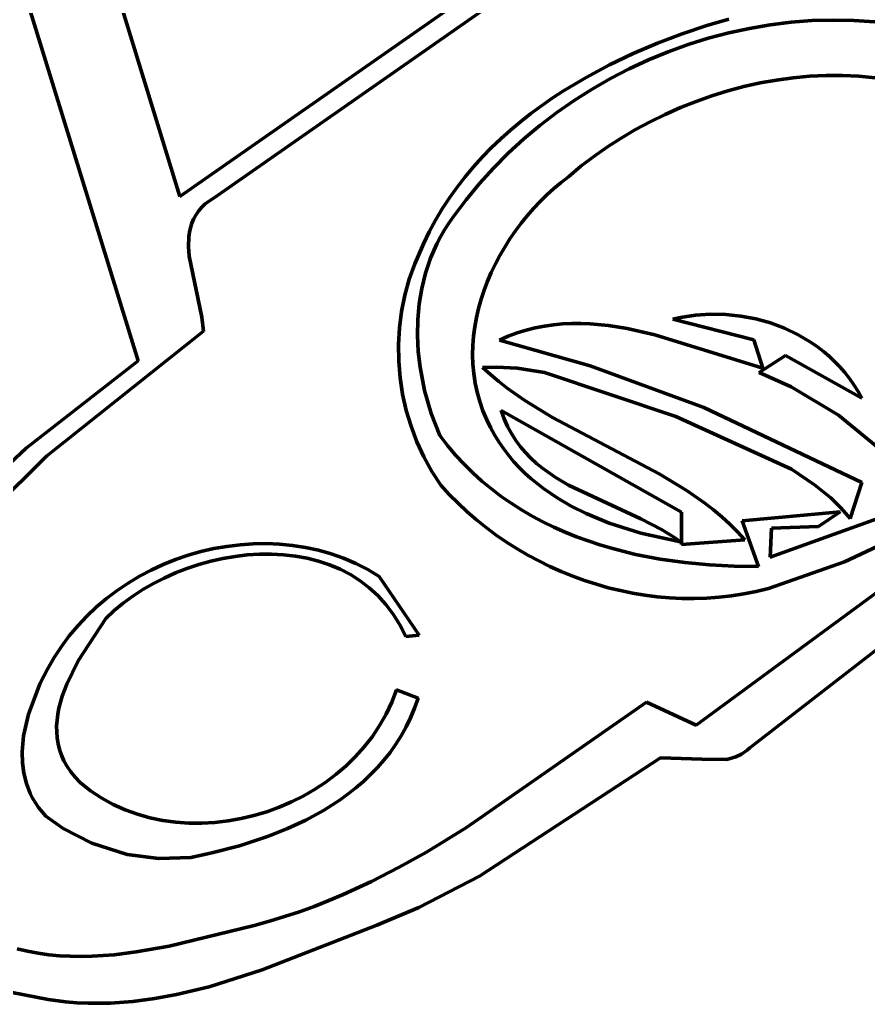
# Model space of a CAD drawing. Header units: millimetres. Extents: x 0 to 11.1, y 0 to 17.3.
# Drawn here: x 4.501 to 5.255, y 2.108 to 2.982 of the extents above; entities that cross this region are included whole.
import ezdxf

# ---------------------------------------------------------------- set-up
doc = ezdxf.new("R2010")
doc.units = ezdxf.units.MM
doc.layers.add('color#010101ff', color=7, linetype='CONTINUOUS', lineweight=100)
doc.layers.add('color#ffffffff', color=7, linetype='CONTINUOUS', lineweight=100)

msp = doc.modelspace()

# ---------------------------------------------------------------- linework, layer by layer
at = {"layer": 'color#010101ff'}
for p, q in [((4.60646, 2.67948), (4.40173, 3.34341)), ((4.55016, 3.13021), (4.64333, 2.82534)), ((4.64333, 2.82534), (5.07147, 3.12433)), ((5.07702, 3.10603), (4.67395, 2.82432)), ((5.11138, 2.9772), (5.13095, 2.9828)), ((5.20475, 2.98163), (5.18615, 2.98021)), ((5.22337, 2.98215), (5.20475, 2.98163)), ((5.24198, 2.98175), (5.22337, 2.98215)), ((5.26052, 2.98041), (5.24198, 2.98175)), ((5.08949, 2.96986), (5.11138, 2.9772)), ((5.14916, 2.97475), (5.13085, 2.97075)), ((5.16761, 2.97791), (5.14916, 2.97475)), ((5.18615, 2.98021), (5.16761, 2.97791)), ((5.0677, 2.96161), (5.08949, 2.96986)), ((5.1127, 2.96591), (5.09477, 2.96028)), ((5.13085, 2.97075), (5.1127, 2.96591)), ((5.04612, 2.95244), (5.0677, 2.96161)), ((5.09477, 2.96028), (5.07708, 2.95386)), ((5.02489, 2.94231), (5.04612, 2.95244)), ((5.05967, 2.94667), (5.04258, 2.93873)), ((5.07708, 2.95386), (5.05967, 2.94667)), ((5.00413, 2.93121), (5.02489, 2.94231)), ((5.04258, 2.93873), (5.02585, 2.93007)), ((4.98398, 2.91911), (5.00413, 2.93121)), ((5.02585, 2.93007), (5.00952, 2.92069)), ((5.15883, 2.92624), (5.17338, 2.92885)), ((5.17338, 2.92885), (5.18799, 2.93084)), ((5.18799, 2.93084), (5.20263, 2.93219)), ((5.20263, 2.93219), (5.21727, 2.93288)), ((5.21727, 2.93288), (5.23189, 2.93289)), ((5.23189, 2.93289), (5.24644, 2.9322)), ((5.24644, 2.9322), (5.26091, 2.93081)), ((5.00952, 2.92069), (4.99361, 2.91063)), ((5.11583, 2.91479), (5.13002, 2.91919)), ((5.13002, 2.91919), (5.14437, 2.92301)), ((5.14437, 2.92301), (5.15883, 2.92624)), ((4.96456, 2.90599), (4.97417, 2.91268)), ((4.97417, 2.91268), (4.98398, 2.91911)), ((4.99361, 2.91063), (4.97818, 2.89989)), ((5.10182, 2.90984), (5.11583, 2.91479)), ((4.95516, 2.89903), (4.96456, 2.90599)), ((5.07443, 2.89833), (5.08801, 2.90435)), ((5.08801, 2.90435), (5.10182, 2.90984)), ((4.94599, 2.89181), (4.95516, 2.89903)), ((4.97818, 2.89989), (4.96326, 2.8885)), ((5.06113, 2.8918), (5.07443, 2.89833)), ((4.92842, 2.87657), (4.93707, 2.88433)), ((4.93707, 2.88433), (4.94599, 2.89181)), ((4.96326, 2.8885), (4.94888, 2.87648)), ((5.03543, 2.8773), (5.04812, 2.88479)), ((5.04812, 2.88479), (5.06113, 2.8918)), ((4.92004, 2.86854), (4.92842, 2.87657)), ((4.94888, 2.87648), (4.93508, 2.86384)), ((5.0231, 2.86936), (5.03543, 2.8773)), ((4.91196, 2.86023), (4.92004, 2.86854)), ((5.01115, 2.86098), (5.0231, 2.86936)), ((4.90419, 2.85163), (4.91196, 2.86023)), ((4.93508, 2.86384), (4.92191, 2.85061)), ((4.99961, 2.85218), (5.01115, 2.86098)), ((4.89674, 2.84276), (4.90419, 2.85163)), ((4.92191, 2.85061), (4.90939, 2.83681)), ((4.98852, 2.84297), (4.99961, 2.85218)), ((4.88964, 2.8336), (4.89674, 2.84276)), ((4.98198, 2.83785), (4.98852, 2.84297)), ((4.8829, 2.82415), (4.88964, 2.8336)), ((4.90939, 2.83681), (4.89757, 2.82244)), ((4.96938, 2.82677), (4.97559, 2.83245)), ((4.97559, 2.83245), (4.98198, 2.83785)), ((4.67395, 2.82432), (4.66972, 2.82161)), ((4.87653, 2.81441), (4.8829, 2.82415)), ((4.96335, 2.82083), (4.96938, 2.82677)), ((4.66276, 2.81561), (4.65998, 2.81233)), ((4.666, 2.81871), (4.66276, 2.81561)), ((4.66972, 2.82161), (4.666, 2.81871)), ((4.87055, 2.80437), (4.87653, 2.81441)), ((4.89757, 2.82244), (4.88648, 2.80754)), ((4.95192, 2.80822), (4.95753, 2.81464)), ((4.95753, 2.81464), (4.96335, 2.82083)), ((4.65764, 2.80889), (4.6557, 2.80529)), ((4.65998, 2.81233), (4.65764, 2.80889)), ((4.88648, 2.80754), (4.88233, 2.80171)), ((4.94655, 2.80158), (4.95192, 2.80822)), ((4.65294, 2.79766), (4.65207, 2.79366)), ((4.65414, 2.80154), (4.65294, 2.79766)), ((4.6557, 2.80529), (4.65414, 2.80154)), ((4.86498, 2.79403), (4.87055, 2.80437)), ((4.88233, 2.80171), (4.87849, 2.79573)), ((4.94142, 2.79473), (4.94655, 2.80158)), ((4.6515, 2.78955), (4.65117, 2.78104)), ((4.65207, 2.79366), (4.6515, 2.78955)), ((4.85984, 2.78339), (4.86498, 2.79403)), ((4.87496, 2.78962), (4.87172, 2.78337)), ((4.87849, 2.79573), (4.87496, 2.78962)), ((4.93655, 2.78769), (4.94142, 2.79473)), ((4.65117, 2.78104), (4.65176, 2.77222)), ((4.85513, 2.77245), (4.85984, 2.78339)), ((4.87172, 2.78337), (4.86613, 2.77054)), ((4.92764, 2.77307), (4.93195, 2.78046)), ((4.93195, 2.78046), (4.93655, 2.78769)), ((4.65176, 2.77222), (4.66284, 2.71808)), ((4.85222, 2.76567), (4.85513, 2.77245)), ((4.92364, 2.76553), (4.92764, 2.77307)), ((4.8472, 2.7518), (4.85222, 2.76567)), ((4.86613, 2.77054), (4.86167, 2.75731)), ((4.91995, 2.75785), (4.92364, 2.76553)), ((4.86167, 2.75731), (4.85832, 2.74375)), ((4.9166, 2.75004), (4.91995, 2.75785)), ((4.84324, 2.73761), (4.8472, 2.7518)), ((4.91359, 2.74212), (4.9166, 2.75004)), ((4.84034, 2.72317), (4.84324, 2.73761)), ((4.85832, 2.74375), (4.85603, 2.72995)), ((4.91094, 2.7341), (4.91359, 2.74212)), ((4.85603, 2.72995), (4.85477, 2.71597)), ((4.90867, 2.72599), (4.91094, 2.7341)), ((4.83848, 2.70855), (4.84034, 2.72317)), ((4.90679, 2.71781), (4.90867, 2.72599)), ((5.10125, 2.71992), (5.08789, 2.71784)), ((5.11474, 2.72083), (5.10125, 2.71992)), ((5.12825, 2.72058), (5.11474, 2.72083)), ((5.14168, 2.71918), (5.12825, 2.72058)), ((5.15494, 2.71667), (5.14168, 2.71918)), ((4.66284, 2.71808), (4.66437, 2.70566)), ((4.85477, 2.71597), (4.8545, 2.70189)), ((4.90425, 2.70129), (4.90531, 2.70957)), ((4.90531, 2.70957), (4.90679, 2.71781)), ((4.96711, 2.71024), (4.95905, 2.70866)), ((4.9752, 2.7114), (4.96711, 2.71024)), ((4.98332, 2.71215), (4.9752, 2.7114)), ((4.99147, 2.71252), (4.98332, 2.71215)), ((4.99964, 2.71254), (4.99147, 2.71252)), ((5.00782, 2.71222), (4.99964, 2.71254)), ((5.02422, 2.71068), (5.00782, 2.71222)), ((5.04064, 2.70807), (5.02422, 2.71068)), ((5.08789, 2.71784), (5.08129, 2.71636)), ((5.08129, 2.71636), (5.15304, 2.69813)), ((5.16791, 2.71304), (5.15494, 2.71667)), ((5.18049, 2.70833), (5.16791, 2.71304)), ((4.66437, 2.70566), (4.52494, 2.59458)), ((4.83766, 2.69382), (4.83848, 2.70855)), ((4.8545, 2.70189), (4.85518, 2.68778)), ((4.90362, 2.69297), (4.90425, 2.70129)), ((4.93512, 2.70113), (4.92723, 2.69762)), ((4.94305, 2.70412), (4.93512, 2.70113)), ((4.95103, 2.70663), (4.94305, 2.70412)), ((4.95905, 2.70866), (4.95103, 2.70663)), ((5.06523, 2.70255), (5.04064, 2.70807)), ((5.16109, 2.67298), (5.06523, 2.70255)), ((5.19257, 2.70253), (5.18049, 2.70833)), ((5.20407, 2.69568), (5.19257, 2.70253)), ((4.83787, 2.67906), (4.83766, 2.69382)), ((4.90344, 2.68464), (4.90362, 2.69297)), ((4.92723, 2.69762), (5.00776, 2.67493)), ((5.15304, 2.69813), (5.16109, 2.67298)), ((5.20956, 2.69186), (5.20407, 2.69568)), ((4.85518, 2.68778), (4.85678, 2.67373)), ((4.90372, 2.6763), (4.90344, 2.68464)), ((5.15798, 2.66891), (5.1812, 2.68422)), ((5.1812, 2.68422), (5.24902, 2.64611)), ((5.21487, 2.68779), (5.20956, 2.69186)), ((5.21997, 2.68345), (5.21487, 2.68779)), ((5.22486, 2.67887), (5.21997, 2.68345)), ((4.50706, 2.60162), (4.60646, 2.67948)), ((4.83908, 2.66434), (4.83787, 2.67906)), ((4.90448, 2.66796), (4.90372, 2.6763)), ((5.00776, 2.67493), (5.1087, 2.63775)), ((5.22953, 2.67403), (5.22486, 2.67887)), ((4.85678, 2.67373), (4.86082, 2.6529)), ((4.90573, 2.65965), (4.90448, 2.66796)), ((4.92466, 2.67383), (4.91221, 2.67354)), ((4.91221, 2.67354), (4.91928, 2.66712)), ((4.91928, 2.66712), (4.9266, 2.66099)), ((4.94309, 2.67275), (4.92466, 2.67383)), ((4.96725, 2.66891), (4.94309, 2.67275)), ((5.08395, 2.62999), (4.96725, 2.66891)), ((5.18624, 2.65631), (5.15798, 2.66891)), ((5.23396, 2.66894), (5.22953, 2.67403)), ((5.23813, 2.6636), (5.23396, 2.66894)), ((4.84131, 2.64974), (4.83908, 2.66434)), ((4.90749, 2.65138), (4.90573, 2.65965)), ((4.9266, 2.66099), (4.93413, 2.65514)), ((5.24204, 2.65801), (5.23813, 2.6636)), ((5.24567, 2.65218), (5.24204, 2.65801)), ((4.84453, 2.63534), (4.84131, 2.64974)), ((4.86082, 2.6529), (4.8667, 2.6326)), ((4.90976, 2.64315), (4.90749, 2.65138)), ((4.93413, 2.65514), (4.94979, 2.64415)), ((5.22835, 2.63113), (5.18624, 2.65631)), ((5.24902, 2.64611), (5.24567, 2.65218)), ((4.91257, 2.63499), (4.90976, 2.64315)), ((4.94979, 2.64415), (4.97445, 2.62911)), ((4.84873, 2.6212), (4.84453, 2.63534)), ((4.8667, 2.6326), (4.87431, 2.61308)), ((4.91593, 2.6269), (4.91257, 2.63499)), ((5.08901, 2.54483), (4.92883, 2.63513)), ((4.92883, 2.63513), (4.93148, 2.62786)), ((5.1087, 2.63775), (5.24907, 2.57115)), ((5.2662, 2.60005), (5.22835, 2.63113)), ((4.91921, 2.62012), (4.91593, 2.6269)), ((4.93148, 2.62786), (4.93453, 2.62105)), ((4.97445, 2.62911), (5.06917, 2.57902)), ((5.18647, 2.58297), (5.08395, 2.62999)), ((4.85391, 2.6074), (4.84873, 2.6212)), ((4.92279, 2.61361), (4.91921, 2.62012)), ((4.92666, 2.60734), (4.92279, 2.61361)), ((4.93453, 2.62105), (4.93797, 2.61466)), ((4.93797, 2.61466), (4.94178, 2.60867)), ((5.10194, 2.35568), (5.46273, 2.62108)), ((4.86005, 2.59401), (4.85391, 2.6074)), ((4.87431, 2.61308), (4.88114, 2.60412)), ((4.9308, 2.60133), (4.92666, 2.60734)), ((4.94178, 2.60867), (4.94593, 2.60306)), ((4.47622, 2.57289), (4.50706, 2.60162)), ((4.88114, 2.60412), (4.88831, 2.59559)), ((4.93521, 2.59555), (4.9308, 2.60133)), ((4.94593, 2.60306), (4.95039, 2.5978)), ((4.95039, 2.5978), (4.95515, 2.59287)), ((5.49376, 2.60278), (5.14947, 2.33547)), ((4.52494, 2.59458), (4.45843, 2.52848)), ((4.86715, 2.58112), (4.86005, 2.59401)), ((4.88831, 2.59559), (4.89581, 2.58746)), ((4.89581, 2.58746), (4.90363, 2.57974)), ((4.93987, 2.59002), (4.93521, 2.59555)), ((4.94477, 2.58472), (4.93987, 2.59002)), ((4.95515, 2.59287), (4.96019, 2.58824)), ((4.96019, 2.58824), (4.96547, 2.58389)), ((4.8752, 2.56878), (4.86715, 2.58112)), ((4.90363, 2.57974), (4.91173, 2.57241)), ((4.94989, 2.57965), (4.94477, 2.58472)), ((4.95523, 2.57481), (4.94989, 2.57965)), ((4.96547, 2.58389), (4.97669, 2.57595)), ((5.06917, 2.57902), (5.09392, 2.56389)), ((5.20711, 2.56931), (5.18647, 2.58297)), ((4.91173, 2.57241), (4.92012, 2.56548)), ((4.9665, 2.56578), (4.95523, 2.57481)), ((4.97669, 2.57595), (4.98863, 2.56883)), ((5.24907, 2.57115), (5.23868, 2.53935)), ((4.88269, 2.56067), (4.8752, 2.56878)), ((4.92012, 2.56548), (4.92878, 2.55892)), ((4.97848, 2.5576), (4.9665, 2.56578)), ((4.98863, 2.56883), (5.05273, 2.5389)), ((5.09392, 2.56389), (5.10965, 2.55281)), ((5.22145, 2.55754), (5.20711, 2.56931)), ((4.89049, 2.55284), (4.88269, 2.56067)), ((4.89857, 2.54532), (4.89049, 2.55284)), ((4.92878, 2.55892), (4.93769, 2.55274)), ((4.93769, 2.55274), (4.94684, 2.54692)), ((4.99107, 2.55024), (4.97848, 2.5576)), ((5.10965, 2.55281), (5.11722, 2.5469)), ((5.23036, 2.54883), (5.22145, 2.55754)), ((4.90694, 2.5381), (4.89857, 2.54532)), ((4.94684, 2.54692), (4.95621, 2.54147)), ((5.00418, 2.54366), (4.99107, 2.55024)), ((5.02458, 2.53516), (5.00418, 2.54366)), ((5.08886, 2.5163), (5.08901, 2.54483)), ((5.11722, 2.5469), (5.12459, 2.54072)), ((5.14285, 2.53732), (5.2297, 2.54529)), ((5.2297, 2.54529), (5.2106, 2.53216)), ((5.23868, 2.53935), (5.23036, 2.54883)), ((4.91557, 2.53119), (4.90694, 2.5381)), ((4.95621, 2.54147), (4.96579, 2.53637)), ((4.96579, 2.53637), (4.97556, 2.53161)), ((5.05267, 2.52623), (5.02458, 2.53516)), ((5.05273, 2.5389), (5.07115, 2.52941)), ((5.12459, 2.54072), (5.13171, 2.53423)), ((5.15738, 2.49667), (5.14285, 2.53732)), ((5.16756, 2.50496), (5.26653, 2.54043)), ((5.32245, 2.54278), (5.23356, 2.5009)), ((4.92444, 2.5246), (4.91557, 2.53119)), ((4.97556, 2.53161), (4.98552, 2.52719)), ((4.98552, 2.52719), (4.99564, 2.52311)), ((5.08809, 2.5185), (5.05267, 2.52623)), ((5.07115, 2.52941), (5.08264, 2.52233)), ((5.13171, 2.53423), (5.13859, 2.52742)), ((5.13859, 2.52742), (5.14518, 2.52026)), ((5.16889, 2.53066), (5.16756, 2.50496)), ((5.2106, 2.53216), (5.16889, 2.53066)), ((4.93355, 2.51834), (4.92444, 2.5246)), ((4.94289, 2.51241), (4.93355, 2.51834)), ((4.99564, 2.52311), (5.00591, 2.51934)), ((5.00591, 2.51934), (5.01632, 2.5159)), ((5.08264, 2.52233), (5.08809, 2.5185)), ((5.14518, 2.52026), (5.08886, 2.5163)), ((4.65087, 2.50657), (4.66219, 2.50982)), ((4.66219, 2.50982), (4.67366, 2.51248)), ((4.67366, 2.51248), (4.68524, 2.51453)), ((4.68524, 2.51453), (4.6969, 2.51597)), ((4.6969, 2.51597), (4.70859, 2.51678)), ((4.70859, 2.51678), (4.7203, 2.51695)), ((4.7203, 2.51695), (4.73198, 2.51647)), ((4.73198, 2.51647), (4.74361, 2.51532)), ((4.74361, 2.51532), (4.75514, 2.51351)), ((4.75514, 2.51351), (4.76655, 2.51101)), ((4.76655, 2.51101), (4.77779, 2.50781)), ((4.95243, 2.50682), (4.94289, 2.51241)), ((5.01632, 2.5159), (5.02684, 2.51276)), ((5.02684, 2.51276), (5.04821, 2.50739)), ((4.62877, 2.49835), (4.63971, 2.50274)), ((4.63971, 2.50274), (4.65087, 2.50657)), ((4.67087, 2.50128), (4.66025, 2.49833)), ((4.68161, 2.5037), (4.67087, 2.50128)), ((4.69243, 2.50556), (4.68161, 2.5037)), ((4.70328, 2.50684), (4.69243, 2.50556)), ((4.71411, 2.50752), (4.70328, 2.50684)), ((4.72489, 2.5076), (4.71411, 2.50752)), ((4.73556, 2.50704), (4.72489, 2.5076)), ((4.74608, 2.50584), (4.73556, 2.50704)), ((4.7564, 2.50397), (4.74608, 2.50584)), ((4.76649, 2.50142), (4.7564, 2.50397)), ((4.77628, 2.49817), (4.76649, 2.50142)), ((4.77779, 2.50781), (4.78885, 2.50391)), ((4.78885, 2.50391), (4.79968, 2.49928)), ((4.96217, 2.50158), (4.95243, 2.50682)), ((4.97209, 2.49669), (4.96217, 2.50158)), ((5.04821, 2.50739), (5.06989, 2.50317)), ((5.06989, 2.50317), (5.09176, 2.50005)), ((5.09176, 2.50005), (5.11371, 2.49796)), ((5.23356, 2.5009), (5.16606, 2.47712)), ((4.60765, 2.48789), (4.61807, 2.49339)), ((4.61807, 2.49339), (4.62877, 2.49835)), ((4.6498, 2.49485), (4.63957, 2.49086)), ((4.66025, 2.49833), (4.6498, 2.49485)), ((4.78575, 2.4942), (4.77628, 2.49817)), ((4.79484, 2.48949), (4.78575, 2.4942)), ((4.79968, 2.49928), (4.81026, 2.49392)), ((4.81026, 2.49392), (4.82054, 2.48783)), ((4.98218, 2.49216), (4.97209, 2.49669)), ((4.99242, 2.488), (4.98218, 2.49216)), ((5.11371, 2.49796), (5.13562, 2.49685)), ((5.13562, 2.49685), (5.15738, 2.49667)), ((4.59754, 2.48185), (4.60765, 2.48789)), ((4.62959, 2.48639), (4.61992, 2.48146)), ((4.63957, 2.49086), (4.62959, 2.48639)), ((4.8035, 2.48402), (4.79484, 2.48949)), ((4.8117, 2.47778), (4.8035, 2.48402)), ((4.82054, 2.48783), (4.856, 2.43553)), ((5.0028, 2.48421), (4.99242, 2.488)), ((5.01331, 2.48081), (5.0028, 2.48421)), ((4.57838, 2.46822), (4.58777, 2.47529)), ((4.58777, 2.47529), (4.59754, 2.48185)), ((4.6106, 2.47607), (4.60167, 2.47024)), ((4.61992, 2.48146), (4.6106, 2.47607)), ((4.81938, 2.47075), (4.8117, 2.47778)), ((5.02393, 2.4778), (5.01331, 2.48081)), ((5.03465, 2.47518), (5.02393, 2.4778)), ((5.04546, 2.47296), (5.03465, 2.47518)), ((5.15521, 2.47445), (5.1443, 2.47226)), ((5.16606, 2.47712), (5.15521, 2.47445)), ((4.56939, 2.46064), (4.57838, 2.46822)), ((4.60167, 2.47024), (4.59319, 2.46401)), ((4.8265, 2.46292), (4.81938, 2.47075)), ((5.05633, 2.47115), (5.04546, 2.47296)), ((5.06727, 2.46976), (5.05633, 2.47115)), ((5.07825, 2.46879), (5.06727, 2.46976)), ((5.08926, 2.46825), (5.07825, 2.46879)), ((5.10029, 2.46815), (5.08926, 2.46825)), ((5.11132, 2.4685), (5.10029, 2.46815)), ((5.12234, 2.46929), (5.11132, 2.4685)), ((5.13334, 2.47054), (5.12234, 2.46929)), ((5.1443, 2.47226), (5.13334, 2.47054)), ((4.56086, 2.45258), (4.56939, 2.46064)), ((4.58519, 2.45737), (4.57773, 2.45036)), ((4.59319, 2.46401), (4.58519, 2.45737)), ((4.83302, 2.45425), (4.8265, 2.46292)), ((4.55279, 2.44404), (4.56086, 2.45258)), ((4.57773, 2.45036), (4.55324, 2.41283)), ((4.83888, 2.44474), (4.83302, 2.45425)), ((4.54524, 2.43504), (4.55279, 2.44404)), ((4.84405, 2.43437), (4.83888, 2.44474)), ((4.53824, 2.42558), (4.54524, 2.43504)), ((4.856, 2.43553), (4.84405, 2.43437)), ((4.53181, 2.41568), (4.53824, 2.42558)), ((4.52599, 2.40535), (4.53181, 2.41568)), ((4.55324, 2.41283), (4.54301, 2.39212)), ((4.51948, 2.39281), (4.52599, 2.40535)), ((4.50897, 2.36542), (4.51948, 2.39281)), ((4.54301, 2.39212), (4.53906, 2.38153)), ((4.83167, 2.376), (4.83588, 2.38705)), ((4.83588, 2.38705), (4.85494, 2.37958)), ((4.53906, 2.38153), (4.53613, 2.37086)), ((4.85494, 2.37958), (4.85181, 2.37073)), ((4.53613, 2.37086), (4.5351, 2.36553)), ((4.82665, 2.3654), (4.83167, 2.376)), ((4.85181, 2.37073), (4.84826, 2.36222)), ((4.89796, 2.26469), (5.05774, 2.37607)), ((5.05774, 2.37607), (5.10194, 2.35568)), ((4.50474, 2.34625), (4.50897, 2.36542)), ((4.5344, 2.3602), (4.53405, 2.35489)), ((4.5351, 2.36553), (4.5344, 2.3602)), ((4.82088, 2.35526), (4.82665, 2.3654)), ((4.84826, 2.36222), (4.84429, 2.35404)), ((4.53405, 2.35489), (4.53407, 2.34961)), ((4.8144, 2.34559), (4.82088, 2.35526)), ((4.84429, 2.35404), (4.83993, 2.3462)), ((4.50349, 2.3318), (4.50474, 2.34625)), ((4.53407, 2.34961), (4.53448, 2.34436)), ((4.53448, 2.34436), (4.53532, 2.33915)), ((4.80726, 2.33643), (4.8144, 2.34559)), ((4.83993, 2.3462), (4.8352, 2.33868)), ((4.53532, 2.33915), (4.53659, 2.334)), ((4.53659, 2.334), (4.53833, 2.3289)), ((4.79949, 2.32777), (4.80726, 2.33643)), ((4.8352, 2.33868), (4.8301, 2.33147)), ((5.14947, 2.33547), (5.14713, 2.33334)), ((4.50374, 2.32227), (4.50349, 2.3318)), ((4.53833, 2.3289), (4.54056, 2.32388)), ((4.79116, 2.31963), (4.79949, 2.32777)), ((4.8301, 2.33147), (4.82466, 2.32458)), ((5.07018, 2.32655), (4.90952, 2.2214)), ((5.10698, 2.32532), (5.07018, 2.32655)), ((5.12931, 2.32522), (5.10698, 2.32532)), ((5.13721, 2.32742), (5.12931, 2.32522)), ((5.14227, 2.3299), (5.13721, 2.32742)), ((5.14713, 2.33334), (5.14227, 2.3299)), ((4.50495, 2.3129), (4.50374, 2.32227)), ((4.54056, 2.32388), (4.5433, 2.31893)), ((4.5433, 2.31893), (4.54657, 2.31407)), ((4.78229, 2.31204), (4.79116, 2.31963)), ((4.8189, 2.31799), (4.81283, 2.3117)), ((4.82466, 2.32458), (4.8189, 2.31799)), ((4.5072, 2.30378), (4.50495, 2.3129)), ((4.54657, 2.31407), (4.5504, 2.30931)), ((4.5504, 2.30931), (4.55482, 2.30465)), ((4.77295, 2.305), (4.78229, 2.31204)), ((4.81283, 2.3117), (4.80647, 2.3057)), ((4.51058, 2.29496), (4.5072, 2.30378)), ((4.55482, 2.30465), (4.56425, 2.29734)), ((4.76316, 2.29853), (4.77295, 2.305)), ((4.79983, 2.29998), (4.79294, 2.29454)), ((4.80647, 2.3057), (4.79983, 2.29998)), ((4.51272, 2.29069), (4.51058, 2.29496)), ((4.51517, 2.28652), (4.51272, 2.29069)), ((4.56425, 2.29734), (4.57412, 2.29089)), ((4.57412, 2.29089), (4.58437, 2.28529)), ((4.74247, 2.28737), (4.75299, 2.29265)), ((4.75299, 2.29265), (4.76316, 2.29853)), ((4.79294, 2.29454), (4.78581, 2.28938)), ((4.51794, 2.28247), (4.51517, 2.28652)), ((4.52105, 2.27854), (4.51794, 2.28247)), ((4.58437, 2.28529), (4.59495, 2.28052)), ((4.72057, 2.27867), (4.73165, 2.2827)), ((4.73165, 2.2827), (4.74247, 2.28737)), ((4.77846, 2.28447), (4.7709, 2.27983)), ((4.78581, 2.28938), (4.77846, 2.28447)), ((4.52451, 2.27474), (4.52105, 2.27854)), ((4.53997, 2.26377), (4.52451, 2.27474)), ((4.59495, 2.28052), (4.60582, 2.27657)), ((4.60582, 2.27657), (4.61694, 2.27342)), ((4.61694, 2.27342), (4.62826, 2.27106)), ((4.68628, 2.27053), (4.69784, 2.27257)), ((4.69784, 2.27257), (4.70929, 2.27529)), ((4.70929, 2.27529), (4.72057, 2.27867)), ((4.7709, 2.27983), (4.75525, 2.27129)), ((4.56515, 2.25071), (4.53997, 2.26377)), ((4.62826, 2.27106), (4.63974, 2.26948)), ((4.63974, 2.26948), (4.65132, 2.26864)), ((4.65132, 2.26864), (4.66297, 2.26855)), ((4.66297, 2.26855), (4.67464, 2.26919)), ((4.67464, 2.26919), (4.68628, 2.27053)), ((4.73898, 2.2637), (4.72224, 2.25701)), ((4.75525, 2.27129), (4.73898, 2.2637)), ((4.86242, 2.24294), (4.89796, 2.26469)), ((4.72224, 2.25701), (4.69655, 2.24855)), ((4.59673, 2.24084), (4.56515, 2.25071)), ((4.69655, 2.24855), (4.67057, 2.24181)), ((4.62489, 2.23719), (4.59673, 2.24084)), ((4.65333, 2.2382), (4.62489, 2.23719)), ((4.67057, 2.24181), (4.65333, 2.2382)), ((4.83824, 2.22938), (4.86242, 2.24294)), ((4.81362, 2.21673), (4.83824, 2.22938)), ((4.90952, 2.2214), (4.85571, 2.19363)), ((4.78849, 2.2051), (4.81362, 2.21673)), ((4.77571, 2.19972), (4.78849, 2.2051)), ((4.74971, 2.1899), (4.76279, 2.19465)), ((4.76279, 2.19465), (4.77571, 2.19972)), ((4.72307, 2.18144), (4.73647, 2.18549)), ((4.73647, 2.18549), (4.74971, 2.1899)), ((4.85571, 2.19363), (4.81842, 2.17788)), ((4.63402, 2.15927), (4.70948, 2.17776)), ((4.70948, 2.17776), (4.72307, 2.18144)), ((4.81842, 2.17788), (4.71669, 2.13823)), ((4.60471, 2.15409), (4.63402, 2.15927)), ((4.49897, 2.15696), (4.50822, 2.15475)), ((4.50822, 2.15475), (4.51758, 2.15301)), ((4.51758, 2.15301), (4.52703, 2.1517)), ((4.52703, 2.1517), (4.53657, 2.15081)), ((4.53657, 2.15081), (4.54617, 2.15031)), ((4.54617, 2.15031), (4.55584, 2.15017)), ((4.55584, 2.15017), (4.56556, 2.15037)), ((4.56556, 2.15037), (4.58511, 2.15169)), ((4.58511, 2.15169), (4.60471, 2.15409)), ((4.71669, 2.13823), (4.66939, 2.1232)), ((4.52639, 2.11194), (4.49463, 2.11822)), ((4.6406, 2.11622), (4.62122, 2.11267)), ((4.66939, 2.1232), (4.6406, 2.11622)), ((4.542, 2.1098), (4.52639, 2.11194)), ((4.55207, 2.10901), (4.542, 2.1098)), ((4.56208, 2.10857), (4.55207, 2.10901)), ((4.57205, 2.10848), (4.56208, 2.10857)), ((4.58197, 2.10872), (4.57205, 2.10848)), ((4.60168, 2.11013), (4.58197, 2.10872)), ((4.62122, 2.11267), (4.60168, 2.11013))]:
    msp.add_line(p, q, dxfattribs=at)
at = {"layer": 'color#ffffffff'}
for p, q in [((4.40173, 3.34341), (4.60646, 2.67948)), ((4.64333, 2.82534), (4.55016, 3.13021)), ((5.07147, 3.12433), (4.64333, 2.82534)), ((4.67395, 2.82432), (5.07702, 3.10603)), ((5.13095, 2.9828), (5.11138, 2.9772)), ((5.18615, 2.98021), (5.20475, 2.98163)), ((5.20475, 2.98163), (5.22337, 2.98215)), ((5.22337, 2.98215), (5.24198, 2.98175)), ((5.24198, 2.98175), (5.26052, 2.98041)), ((5.11138, 2.9772), (5.08949, 2.96986)), ((5.13085, 2.97075), (5.14916, 2.97475)), ((5.14916, 2.97475), (5.16761, 2.97791)), ((5.16761, 2.97791), (5.18615, 2.98021)), ((5.08949, 2.96986), (5.0677, 2.96161)), ((5.09477, 2.96028), (5.1127, 2.96591)), ((5.1127, 2.96591), (5.13085, 2.97075)), ((5.0677, 2.96161), (5.04612, 2.95244)), ((5.07708, 2.95386), (5.09477, 2.96028)), ((5.04612, 2.95244), (5.02489, 2.94231)), ((5.04258, 2.93873), (5.05967, 2.94667)), ((5.05967, 2.94667), (5.07708, 2.95386)), ((5.02489, 2.94231), (5.00413, 2.93121)), ((5.02585, 2.93007), (5.04258, 2.93873)), ((5.00413, 2.93121), (4.98398, 2.91911)), ((5.00952, 2.92069), (5.02585, 2.93007)), ((5.17338, 2.92885), (5.15883, 2.92624)), ((5.18799, 2.93084), (5.17338, 2.92885)), ((5.20263, 2.93219), (5.18799, 2.93084)), ((5.21727, 2.93288), (5.20263, 2.93219)), ((5.23189, 2.93289), (5.21727, 2.93288)), ((5.24644, 2.9322), (5.23189, 2.93289)), ((5.26091, 2.93081), (5.24644, 2.9322)), ((4.99361, 2.91063), (5.00952, 2.92069)), ((5.13002, 2.91919), (5.11583, 2.91479)), ((5.14437, 2.92301), (5.13002, 2.91919)), ((5.15883, 2.92624), (5.14437, 2.92301)), ((4.97417, 2.91268), (4.96456, 2.90599)), ((4.98398, 2.91911), (4.97417, 2.91268)), ((4.97818, 2.89989), (4.99361, 2.91063)), ((5.11583, 2.91479), (5.10182, 2.90984)), ((4.96456, 2.90599), (4.95516, 2.89903)), ((5.08801, 2.90435), (5.07443, 2.89833)), ((5.10182, 2.90984), (5.08801, 2.90435)), ((4.95516, 2.89903), (4.94599, 2.89181)), ((4.96326, 2.8885), (4.97818, 2.89989)), ((5.07443, 2.89833), (5.06113, 2.8918)), ((4.93707, 2.88433), (4.92842, 2.87657)), ((4.94599, 2.89181), (4.93707, 2.88433)), ((4.94888, 2.87648), (4.96326, 2.8885)), ((5.04812, 2.88479), (5.03543, 2.8773)), ((5.06113, 2.8918), (5.04812, 2.88479)), ((4.92842, 2.87657), (4.92004, 2.86854)), ((4.93508, 2.86384), (4.94888, 2.87648)), ((5.03543, 2.8773), (5.0231, 2.86936)), ((4.92004, 2.86854), (4.91196, 2.86023)), ((5.0231, 2.86936), (5.01115, 2.86098)), ((4.91196, 2.86023), (4.90419, 2.85163)), ((4.92191, 2.85061), (4.93508, 2.86384)), ((5.01115, 2.86098), (4.99961, 2.85218)), ((4.90419, 2.85163), (4.89674, 2.84276)), ((4.90939, 2.83681), (4.92191, 2.85061)), ((4.99961, 2.85218), (4.98852, 2.84297)), ((4.89674, 2.84276), (4.88964, 2.8336)), ((4.98852, 2.84297), (4.98198, 2.83785)), ((4.88964, 2.8336), (4.8829, 2.82415)), ((4.89757, 2.82244), (4.90939, 2.83681)), ((4.97559, 2.83245), (4.96938, 2.82677)), ((4.98198, 2.83785), (4.97559, 2.83245)), ((4.66972, 2.82161), (4.67395, 2.82432)), ((4.8829, 2.82415), (4.87653, 2.81441)), ((4.96938, 2.82677), (4.96335, 2.82083)), ((4.65998, 2.81233), (4.66276, 2.81561)), ((4.66276, 2.81561), (4.666, 2.81871)), ((4.666, 2.81871), (4.66972, 2.82161)), ((4.87653, 2.81441), (4.87055, 2.80437)), ((4.88648, 2.80754), (4.89757, 2.82244)), ((4.95753, 2.81464), (4.95192, 2.80822)), ((4.96335, 2.82083), (4.95753, 2.81464)), ((4.6557, 2.80529), (4.65764, 2.80889)), ((4.65764, 2.80889), (4.65998, 2.81233)), ((4.88233, 2.80171), (4.88648, 2.80754)), ((4.95192, 2.80822), (4.94655, 2.80158)), ((4.65207, 2.79366), (4.65294, 2.79766)), ((4.65294, 2.79766), (4.65414, 2.80154)), ((4.65414, 2.80154), (4.6557, 2.80529)), ((4.87055, 2.80437), (4.86498, 2.79403)), ((4.87849, 2.79573), (4.88233, 2.80171)), ((4.94655, 2.80158), (4.94142, 2.79473)), ((4.65117, 2.78104), (4.6515, 2.78955)), ((4.6515, 2.78955), (4.65207, 2.79366)), ((4.86498, 2.79403), (4.85984, 2.78339)), ((4.87172, 2.78337), (4.87496, 2.78962)), ((4.87496, 2.78962), (4.87849, 2.79573)), ((4.94142, 2.79473), (4.93655, 2.78769)), ((4.65176, 2.77222), (4.65117, 2.78104)), ((4.85984, 2.78339), (4.85513, 2.77245)), ((4.86613, 2.77054), (4.87172, 2.78337)), ((4.93195, 2.78046), (4.92764, 2.77307)), ((4.93655, 2.78769), (4.93195, 2.78046)), ((4.66284, 2.71808), (4.65176, 2.77222)), ((4.85513, 2.77245), (4.85222, 2.76567)), ((4.92764, 2.77307), (4.92364, 2.76553)), ((4.85222, 2.76567), (4.8472, 2.7518)), ((4.86167, 2.75731), (4.86613, 2.77054)), ((4.92364, 2.76553), (4.91995, 2.75785)), ((4.85832, 2.74375), (4.86167, 2.75731)), ((4.91995, 2.75785), (4.9166, 2.75004)), ((4.8472, 2.7518), (4.84324, 2.73761)), ((4.9166, 2.75004), (4.91359, 2.74212)), ((4.84324, 2.73761), (4.84034, 2.72317)), ((4.85603, 2.72995), (4.85832, 2.74375)), ((4.91359, 2.74212), (4.91094, 2.7341)), ((4.85477, 2.71597), (4.85603, 2.72995)), ((4.91094, 2.7341), (4.90867, 2.72599)), ((4.84034, 2.72317), (4.83848, 2.70855)), ((4.90867, 2.72599), (4.90679, 2.71781)), ((5.08789, 2.71784), (5.10125, 2.71992)), ((5.10125, 2.71992), (5.11474, 2.72083)), ((5.11474, 2.72083), (5.12825, 2.72058)), ((5.12825, 2.72058), (5.14168, 2.71918)), ((5.14168, 2.71918), (5.15494, 2.71667)), ((4.66437, 2.70566), (4.66284, 2.71808)), ((4.8545, 2.70189), (4.85477, 2.71597)), ((4.90531, 2.70957), (4.90425, 2.70129)), ((4.90679, 2.71781), (4.90531, 2.70957)), ((4.95905, 2.70866), (4.96711, 2.71024)), ((4.96711, 2.71024), (4.9752, 2.7114)), ((4.9752, 2.7114), (4.98332, 2.71215)), ((4.98332, 2.71215), (4.99147, 2.71252)), ((4.99147, 2.71252), (4.99964, 2.71254)), ((4.99964, 2.71254), (5.00782, 2.71222)), ((5.00782, 2.71222), (5.02422, 2.71068)), ((5.02422, 2.71068), (5.04064, 2.70807)), ((5.08129, 2.71636), (5.08789, 2.71784)), ((5.15304, 2.69813), (5.08129, 2.71636)), ((5.15494, 2.71667), (5.16791, 2.71304)), ((5.16791, 2.71304), (5.18049, 2.70833)), ((4.52494, 2.59458), (4.66437, 2.70566)), ((4.83848, 2.70855), (4.83766, 2.69382)), ((4.85518, 2.68778), (4.8545, 2.70189)), ((4.90425, 2.70129), (4.90362, 2.69297)), ((4.92723, 2.69762), (4.93512, 2.70113)), ((4.93512, 2.70113), (4.94305, 2.70412)), ((4.94305, 2.70412), (4.95103, 2.70663)), ((4.95103, 2.70663), (4.95905, 2.70866)), ((5.04064, 2.70807), (5.06523, 2.70255)), ((5.06523, 2.70255), (5.16109, 2.67298)), ((5.18049, 2.70833), (5.19257, 2.70253)), ((5.19257, 2.70253), (5.20407, 2.69568)), ((4.83766, 2.69382), (4.83787, 2.67906)), ((4.90362, 2.69297), (4.90344, 2.68464)), ((5.00776, 2.67493), (4.92723, 2.69762)), ((5.16109, 2.67298), (5.15304, 2.69813)), ((5.20407, 2.69568), (5.20956, 2.69186)), ((4.85678, 2.67373), (4.85518, 2.68778)), ((4.90344, 2.68464), (4.90372, 2.6763)), ((5.1812, 2.68422), (5.15798, 2.66891)), ((5.24902, 2.64611), (5.1812, 2.68422)), ((5.20956, 2.69186), (5.21487, 2.68779)), ((5.21487, 2.68779), (5.21997, 2.68345)), ((5.21997, 2.68345), (5.22486, 2.67887)), ((4.60646, 2.67948), (4.50706, 2.60162)), ((4.83787, 2.67906), (4.83908, 2.66434)), ((4.90372, 2.6763), (4.90448, 2.66796)), ((5.1087, 2.63775), (5.00776, 2.67493)), ((5.22486, 2.67887), (5.22953, 2.67403)), ((4.86082, 2.6529), (4.85678, 2.67373)), ((4.90448, 2.66796), (4.90573, 2.65965)), ((4.91221, 2.67354), (4.92466, 2.67383)), ((4.91928, 2.66712), (4.91221, 2.67354)), ((4.9266, 2.66099), (4.91928, 2.66712)), ((4.92466, 2.67383), (4.94309, 2.67275)), ((4.94309, 2.67275), (4.96725, 2.66891)), ((4.96725, 2.66891), (5.08395, 2.62999)), ((5.15798, 2.66891), (5.18624, 2.65631)), ((5.22953, 2.67403), (5.23396, 2.66894)), ((5.23396, 2.66894), (5.23813, 2.6636)), ((4.83908, 2.66434), (4.84131, 2.64974)), ((4.90573, 2.65965), (4.90749, 2.65138)), ((4.93413, 2.65514), (4.9266, 2.66099)), ((5.23813, 2.6636), (5.24204, 2.65801)), ((5.24204, 2.65801), (5.24567, 2.65218)), ((4.84131, 2.64974), (4.84453, 2.63534)), ((4.8667, 2.6326), (4.86082, 2.6529)), ((4.90749, 2.65138), (4.90976, 2.64315)), ((4.94979, 2.64415), (4.93413, 2.65514)), ((5.18624, 2.65631), (5.22835, 2.63113)), ((5.24567, 2.65218), (5.24902, 2.64611)), ((4.90976, 2.64315), (4.91257, 2.63499)), ((4.97445, 2.62911), (4.94979, 2.64415)), ((4.84453, 2.63534), (4.84873, 2.6212)), ((4.87431, 2.61308), (4.8667, 2.6326)), ((4.91257, 2.63499), (4.91593, 2.6269)), ((4.93148, 2.62786), (4.92883, 2.63513)), ((4.92883, 2.63513), (5.08901, 2.54483)), ((5.24907, 2.57115), (5.1087, 2.63775)), ((5.22835, 2.63113), (5.2662, 2.60005)), ((4.91593, 2.6269), (4.91921, 2.62012)), ((4.93453, 2.62105), (4.93148, 2.62786)), ((5.06917, 2.57902), (4.97445, 2.62911)), ((5.08395, 2.62999), (5.18647, 2.58297)), ((4.84873, 2.6212), (4.85391, 2.6074)), ((4.91921, 2.62012), (4.92279, 2.61361)), ((4.92279, 2.61361), (4.92666, 2.60734)), ((4.93797, 2.61466), (4.93453, 2.62105)), ((4.94178, 2.60867), (4.93797, 2.61466)), ((5.46273, 2.62108), (5.10194, 2.35568)), ((4.85391, 2.6074), (4.86005, 2.59401)), ((4.88114, 2.60412), (4.87431, 2.61308)), ((4.92666, 2.60734), (4.9308, 2.60133)), ((4.94593, 2.60306), (4.94178, 2.60867)), ((4.50706, 2.60162), (4.47622, 2.57289)), ((4.88831, 2.59559), (4.88114, 2.60412)), ((4.9308, 2.60133), (4.93521, 2.59555)), ((4.95039, 2.5978), (4.94593, 2.60306)), ((4.95515, 2.59287), (4.95039, 2.5978)), ((5.14947, 2.33547), (5.49376, 2.60278)), ((4.45843, 2.52848), (4.52494, 2.59458)), ((4.86005, 2.59401), (4.86715, 2.58112)), ((4.89581, 2.58746), (4.88831, 2.59559)), ((4.90363, 2.57974), (4.89581, 2.58746)), ((4.93521, 2.59555), (4.93987, 2.59002)), ((4.93987, 2.59002), (4.94477, 2.58472)), ((4.96019, 2.58824), (4.95515, 2.59287)), ((4.96547, 2.58389), (4.96019, 2.58824)), ((4.86715, 2.58112), (4.8752, 2.56878)), ((4.91173, 2.57241), (4.90363, 2.57974)), ((4.94477, 2.58472), (4.94989, 2.57965)), ((4.94989, 2.57965), (4.95523, 2.57481)), ((4.97669, 2.57595), (4.96547, 2.58389)), ((5.09392, 2.56389), (5.06917, 2.57902)), ((5.18647, 2.58297), (5.20711, 2.56931)), ((4.92012, 2.56548), (4.91173, 2.57241)), ((4.95523, 2.57481), (4.9665, 2.56578)), ((4.98863, 2.56883), (4.97669, 2.57595)), ((5.23868, 2.53935), (5.24907, 2.57115)), ((4.8752, 2.56878), (4.88269, 2.56067)), ((4.92878, 2.55892), (4.92012, 2.56548)), ((4.9665, 2.56578), (4.97848, 2.5576)), ((5.05273, 2.5389), (4.98863, 2.56883)), ((5.10965, 2.55281), (5.09392, 2.56389)), ((5.20711, 2.56931), (5.22145, 2.55754)), ((4.88269, 2.56067), (4.89049, 2.55284)), ((4.89049, 2.55284), (4.89857, 2.54532)), ((4.93769, 2.55274), (4.92878, 2.55892)), ((4.94684, 2.54692), (4.93769, 2.55274)), ((4.97848, 2.5576), (4.99107, 2.55024)), ((5.11722, 2.5469), (5.10965, 2.55281)), ((5.22145, 2.55754), (5.23036, 2.54883)), ((4.89857, 2.54532), (4.90694, 2.5381)), ((4.95621, 2.54147), (4.94684, 2.54692)), ((4.99107, 2.55024), (5.00418, 2.54366)), ((5.00418, 2.54366), (5.02458, 2.53516)), ((5.08901, 2.54483), (5.08886, 2.5163)), ((5.12459, 2.54072), (5.11722, 2.5469)), ((5.2297, 2.54529), (5.14285, 2.53732)), ((5.2106, 2.53216), (5.2297, 2.54529)), ((5.23036, 2.54883), (5.23868, 2.53935)), ((4.90694, 2.5381), (4.91557, 2.53119)), ((4.96579, 2.53637), (4.95621, 2.54147)), ((4.97556, 2.53161), (4.96579, 2.53637)), ((5.02458, 2.53516), (5.05267, 2.52623)), ((5.07115, 2.52941), (5.05273, 2.5389)), ((5.13171, 2.53423), (5.12459, 2.54072)), ((5.14285, 2.53732), (5.15738, 2.49667)), ((5.26653, 2.54043), (5.16756, 2.50496)), ((5.23356, 2.5009), (5.32245, 2.54278)), ((4.91557, 2.53119), (4.92444, 2.5246)), ((4.98552, 2.52719), (4.97556, 2.53161)), ((4.99564, 2.52311), (4.98552, 2.52719)), ((5.05267, 2.52623), (5.08809, 2.5185)), ((5.08264, 2.52233), (5.07115, 2.52941)), ((5.13859, 2.52742), (5.13171, 2.53423)), ((5.14518, 2.52026), (5.13859, 2.52742)), ((5.16756, 2.50496), (5.16889, 2.53066)), ((5.16889, 2.53066), (5.2106, 2.53216)), ((4.92444, 2.5246), (4.93355, 2.51834)), ((4.93355, 2.51834), (4.94289, 2.51241)), ((5.00591, 2.51934), (4.99564, 2.52311)), ((5.01632, 2.5159), (5.00591, 2.51934)), ((5.08809, 2.5185), (5.08264, 2.52233)), ((5.08886, 2.5163), (5.14518, 2.52026)), ((4.66219, 2.50982), (4.65087, 2.50657)), ((4.67366, 2.51248), (4.66219, 2.50982)), ((4.68524, 2.51453), (4.67366, 2.51248)), ((4.6969, 2.51597), (4.68524, 2.51453)), ((4.70859, 2.51678), (4.6969, 2.51597)), ((4.7203, 2.51695), (4.70859, 2.51678)), ((4.73198, 2.51647), (4.7203, 2.51695)), ((4.74361, 2.51532), (4.73198, 2.51647)), ((4.75514, 2.51351), (4.74361, 2.51532)), ((4.76655, 2.51101), (4.75514, 2.51351)), ((4.77779, 2.50781), (4.76655, 2.51101)), ((4.94289, 2.51241), (4.95243, 2.50682)), ((5.02684, 2.51276), (5.01632, 2.5159)), ((5.04821, 2.50739), (5.02684, 2.51276)), ((4.63971, 2.50274), (4.62877, 2.49835)), ((4.65087, 2.50657), (4.63971, 2.50274)), ((4.66025, 2.49833), (4.67087, 2.50128)), ((4.67087, 2.50128), (4.68161, 2.5037)), ((4.68161, 2.5037), (4.69243, 2.50556)), ((4.69243, 2.50556), (4.70328, 2.50684)), ((4.70328, 2.50684), (4.71411, 2.50752)), ((4.71411, 2.50752), (4.72489, 2.5076)), ((4.72489, 2.5076), (4.73556, 2.50704)), ((4.73556, 2.50704), (4.74608, 2.50584)), ((4.74608, 2.50584), (4.7564, 2.50397)), ((4.7564, 2.50397), (4.76649, 2.50142)), ((4.76649, 2.50142), (4.77628, 2.49817)), ((4.78885, 2.50391), (4.77779, 2.50781)), ((4.79968, 2.49928), (4.78885, 2.50391)), ((4.95243, 2.50682), (4.96217, 2.50158)), ((4.96217, 2.50158), (4.97209, 2.49669)), ((5.06989, 2.50317), (5.04821, 2.50739)), ((5.09176, 2.50005), (5.06989, 2.50317)), ((5.11371, 2.49796), (5.09176, 2.50005)), ((5.16606, 2.47712), (5.23356, 2.5009)), ((4.61807, 2.49339), (4.60765, 2.48789)), ((4.62877, 2.49835), (4.61807, 2.49339)), ((4.63957, 2.49086), (4.6498, 2.49485)), ((4.6498, 2.49485), (4.66025, 2.49833)), ((4.77628, 2.49817), (4.78575, 2.4942)), ((4.78575, 2.4942), (4.79484, 2.48949)), ((4.81026, 2.49392), (4.79968, 2.49928)), ((4.82054, 2.48783), (4.81026, 2.49392)), ((4.97209, 2.49669), (4.98218, 2.49216)), ((4.98218, 2.49216), (4.99242, 2.488)), ((5.13562, 2.49685), (5.11371, 2.49796)), ((5.15738, 2.49667), (5.13562, 2.49685)), ((4.60765, 2.48789), (4.59754, 2.48185)), ((4.61992, 2.48146), (4.62959, 2.48639)), ((4.62959, 2.48639), (4.63957, 2.49086)), ((4.79484, 2.48949), (4.8035, 2.48402)), ((4.8035, 2.48402), (4.8117, 2.47778)), ((4.856, 2.43553), (4.82054, 2.48783)), ((4.99242, 2.488), (5.0028, 2.48421)), ((5.0028, 2.48421), (5.01331, 2.48081)), ((4.58777, 2.47529), (4.57838, 2.46822)), ((4.59754, 2.48185), (4.58777, 2.47529)), ((4.60167, 2.47024), (4.6106, 2.47607)), ((4.6106, 2.47607), (4.61992, 2.48146)), ((4.8117, 2.47778), (4.81938, 2.47075)), ((5.01331, 2.48081), (5.02393, 2.4778)), ((5.02393, 2.4778), (5.03465, 2.47518)), ((5.03465, 2.47518), (5.04546, 2.47296)), ((5.1443, 2.47226), (5.15521, 2.47445)), ((5.15521, 2.47445), (5.16606, 2.47712)), ((4.57838, 2.46822), (4.56939, 2.46064)), ((4.59319, 2.46401), (4.60167, 2.47024)), ((4.81938, 2.47075), (4.8265, 2.46292)), ((5.04546, 2.47296), (5.05633, 2.47115)), ((5.05633, 2.47115), (5.06727, 2.46976)), ((5.06727, 2.46976), (5.07825, 2.46879)), ((5.07825, 2.46879), (5.08926, 2.46825)), ((5.08926, 2.46825), (5.10029, 2.46815)), ((5.10029, 2.46815), (5.11132, 2.4685)), ((5.11132, 2.4685), (5.12234, 2.46929)), ((5.12234, 2.46929), (5.13334, 2.47054)), ((5.13334, 2.47054), (5.1443, 2.47226)), ((4.56939, 2.46064), (4.56086, 2.45258)), ((4.57773, 2.45036), (4.58519, 2.45737)), ((4.58519, 2.45737), (4.59319, 2.46401)), ((4.8265, 2.46292), (4.83302, 2.45425)), ((4.56086, 2.45258), (4.55279, 2.44404)), ((4.55324, 2.41283), (4.57773, 2.45036)), ((4.83302, 2.45425), (4.83888, 2.44474)), ((4.55279, 2.44404), (4.54524, 2.43504)), ((4.83888, 2.44474), (4.84405, 2.43437)), ((4.54524, 2.43504), (4.53824, 2.42558)), ((4.84405, 2.43437), (4.856, 2.43553)), ((4.53824, 2.42558), (4.53181, 2.41568)), ((4.53181, 2.41568), (4.52599, 2.40535)), ((4.54301, 2.39212), (4.55324, 2.41283)), ((4.52599, 2.40535), (4.51948, 2.39281)), ((4.51948, 2.39281), (4.50897, 2.36542)), ((4.53906, 2.38153), (4.54301, 2.39212)), ((4.83588, 2.38705), (4.83167, 2.376)), ((4.85494, 2.37958), (4.83588, 2.38705)), ((4.53613, 2.37086), (4.53906, 2.38153)), ((4.85181, 2.37073), (4.85494, 2.37958)), ((4.5351, 2.36553), (4.53613, 2.37086)), ((4.83167, 2.376), (4.82665, 2.3654)), ((4.84826, 2.36222), (4.85181, 2.37073)), ((5.05774, 2.37607), (4.89796, 2.26469)), ((5.10194, 2.35568), (5.05774, 2.37607)), ((4.50897, 2.36542), (4.50474, 2.34625)), ((4.53405, 2.35489), (4.5344, 2.3602)), ((4.5344, 2.3602), (4.5351, 2.36553)), ((4.82665, 2.3654), (4.82088, 2.35526)), ((4.84429, 2.35404), (4.84826, 2.36222)), ((4.53407, 2.34961), (4.53405, 2.35489)), ((4.82088, 2.35526), (4.8144, 2.34559)), ((4.83993, 2.3462), (4.84429, 2.35404)), ((4.50474, 2.34625), (4.50349, 2.3318)), ((4.53448, 2.34436), (4.53407, 2.34961)), ((4.53532, 2.33915), (4.53448, 2.34436)), ((4.8144, 2.34559), (4.80726, 2.33643)), ((4.8352, 2.33868), (4.83993, 2.3462)), ((4.53659, 2.334), (4.53532, 2.33915)), ((4.53833, 2.3289), (4.53659, 2.334)), ((4.80726, 2.33643), (4.79949, 2.32777)), ((4.8301, 2.33147), (4.8352, 2.33868)), ((5.14713, 2.33334), (5.14947, 2.33547)), ((4.50349, 2.3318), (4.50374, 2.32227)), ((4.54056, 2.32388), (4.53833, 2.3289)), ((4.79949, 2.32777), (4.79116, 2.31963)), ((4.82466, 2.32458), (4.8301, 2.33147)), ((4.90952, 2.2214), (5.07018, 2.32655)), ((5.07018, 2.32655), (5.10698, 2.32532)), ((5.10698, 2.32532), (5.12931, 2.32522)), ((5.12931, 2.32522), (5.13721, 2.32742)), ((5.13721, 2.32742), (5.14227, 2.3299)), ((5.14227, 2.3299), (5.14713, 2.33334)), ((4.50374, 2.32227), (4.50495, 2.3129)), ((4.5433, 2.31893), (4.54056, 2.32388)), ((4.54657, 2.31407), (4.5433, 2.31893)), ((4.79116, 2.31963), (4.78229, 2.31204)), ((4.81283, 2.3117), (4.8189, 2.31799)), ((4.8189, 2.31799), (4.82466, 2.32458)), ((4.50495, 2.3129), (4.5072, 2.30378)), ((4.5504, 2.30931), (4.54657, 2.31407)), ((4.55482, 2.30465), (4.5504, 2.30931)), ((4.78229, 2.31204), (4.77295, 2.305)), ((4.80647, 2.3057), (4.81283, 2.3117)), ((4.5072, 2.30378), (4.51058, 2.29496)), ((4.56425, 2.29734), (4.55482, 2.30465)), ((4.77295, 2.305), (4.76316, 2.29853)), ((4.79294, 2.29454), (4.79983, 2.29998)), ((4.79983, 2.29998), (4.80647, 2.3057)), ((4.51058, 2.29496), (4.51272, 2.29069)), ((4.51272, 2.29069), (4.51517, 2.28652)), ((4.57412, 2.29089), (4.56425, 2.29734)), ((4.58437, 2.28529), (4.57412, 2.29089)), ((4.75299, 2.29265), (4.74247, 2.28737)), ((4.76316, 2.29853), (4.75299, 2.29265)), ((4.78581, 2.28938), (4.79294, 2.29454)), ((4.51517, 2.28652), (4.51794, 2.28247)), ((4.51794, 2.28247), (4.52105, 2.27854)), ((4.59495, 2.28052), (4.58437, 2.28529)), ((4.73165, 2.2827), (4.72057, 2.27867)), ((4.74247, 2.28737), (4.73165, 2.2827)), ((4.7709, 2.27983), (4.77846, 2.28447)), ((4.77846, 2.28447), (4.78581, 2.28938)), ((4.52105, 2.27854), (4.52451, 2.27474)), ((4.52451, 2.27474), (4.53997, 2.26377)), ((4.60582, 2.27657), (4.59495, 2.28052)), ((4.61694, 2.27342), (4.60582, 2.27657)), ((4.62826, 2.27106), (4.61694, 2.27342)), ((4.69784, 2.27257), (4.68628, 2.27053)), ((4.70929, 2.27529), (4.69784, 2.27257)), ((4.72057, 2.27867), (4.70929, 2.27529)), ((4.75525, 2.27129), (4.7709, 2.27983)), ((4.53997, 2.26377), (4.56515, 2.25071)), ((4.63974, 2.26948), (4.62826, 2.27106)), ((4.65132, 2.26864), (4.63974, 2.26948)), ((4.66297, 2.26855), (4.65132, 2.26864)), ((4.67464, 2.26919), (4.66297, 2.26855)), ((4.68628, 2.27053), (4.67464, 2.26919)), ((4.72224, 2.25701), (4.73898, 2.2637)), ((4.73898, 2.2637), (4.75525, 2.27129)), ((4.89796, 2.26469), (4.86242, 2.24294)), ((4.69655, 2.24855), (4.72224, 2.25701)), ((4.56515, 2.25071), (4.59673, 2.24084)), ((4.67057, 2.24181), (4.69655, 2.24855)), ((4.59673, 2.24084), (4.62489, 2.23719)), ((4.62489, 2.23719), (4.65333, 2.2382)), ((4.65333, 2.2382), (4.67057, 2.24181)), ((4.86242, 2.24294), (4.83824, 2.22938)), ((4.83824, 2.22938), (4.81362, 2.21673)), ((4.85571, 2.19363), (4.90952, 2.2214)), ((4.81362, 2.21673), (4.78849, 2.2051)), ((4.78849, 2.2051), (4.77571, 2.19972)), ((4.76279, 2.19465), (4.74971, 2.1899)), ((4.77571, 2.19972), (4.76279, 2.19465)), ((4.73647, 2.18549), (4.72307, 2.18144)), ((4.74971, 2.1899), (4.73647, 2.18549)), ((4.81842, 2.17788), (4.85571, 2.19363)), ((4.70948, 2.17776), (4.63402, 2.15927)), ((4.72307, 2.18144), (4.70948, 2.17776)), ((4.71669, 2.13823), (4.81842, 2.17788)), ((4.63402, 2.15927), (4.60471, 2.15409)), ((4.50822, 2.15475), (4.49897, 2.15696)), ((4.51758, 2.15301), (4.50822, 2.15475)), ((4.52703, 2.1517), (4.51758, 2.15301)), ((4.53657, 2.15081), (4.52703, 2.1517)), ((4.54617, 2.15031), (4.53657, 2.15081)), ((4.55584, 2.15017), (4.54617, 2.15031)), ((4.56556, 2.15037), (4.55584, 2.15017)), ((4.58511, 2.15169), (4.56556, 2.15037)), ((4.60471, 2.15409), (4.58511, 2.15169)), ((4.66939, 2.1232), (4.71669, 2.13823)), ((4.49463, 2.11822), (4.52639, 2.11194)), ((4.62122, 2.11267), (4.6406, 2.11622)), ((4.6406, 2.11622), (4.66939, 2.1232)), ((4.52639, 2.11194), (4.542, 2.1098)), ((4.542, 2.1098), (4.55207, 2.10901)), ((4.55207, 2.10901), (4.56208, 2.10857)), ((4.56208, 2.10857), (4.57205, 2.10848)), ((4.57205, 2.10848), (4.58197, 2.10872)), ((4.58197, 2.10872), (4.60168, 2.11013)), ((4.60168, 2.11013), (4.62122, 2.11267))]:
    msp.add_line(p, q, dxfattribs=at)

doc.saveas('drawing.dxf')
